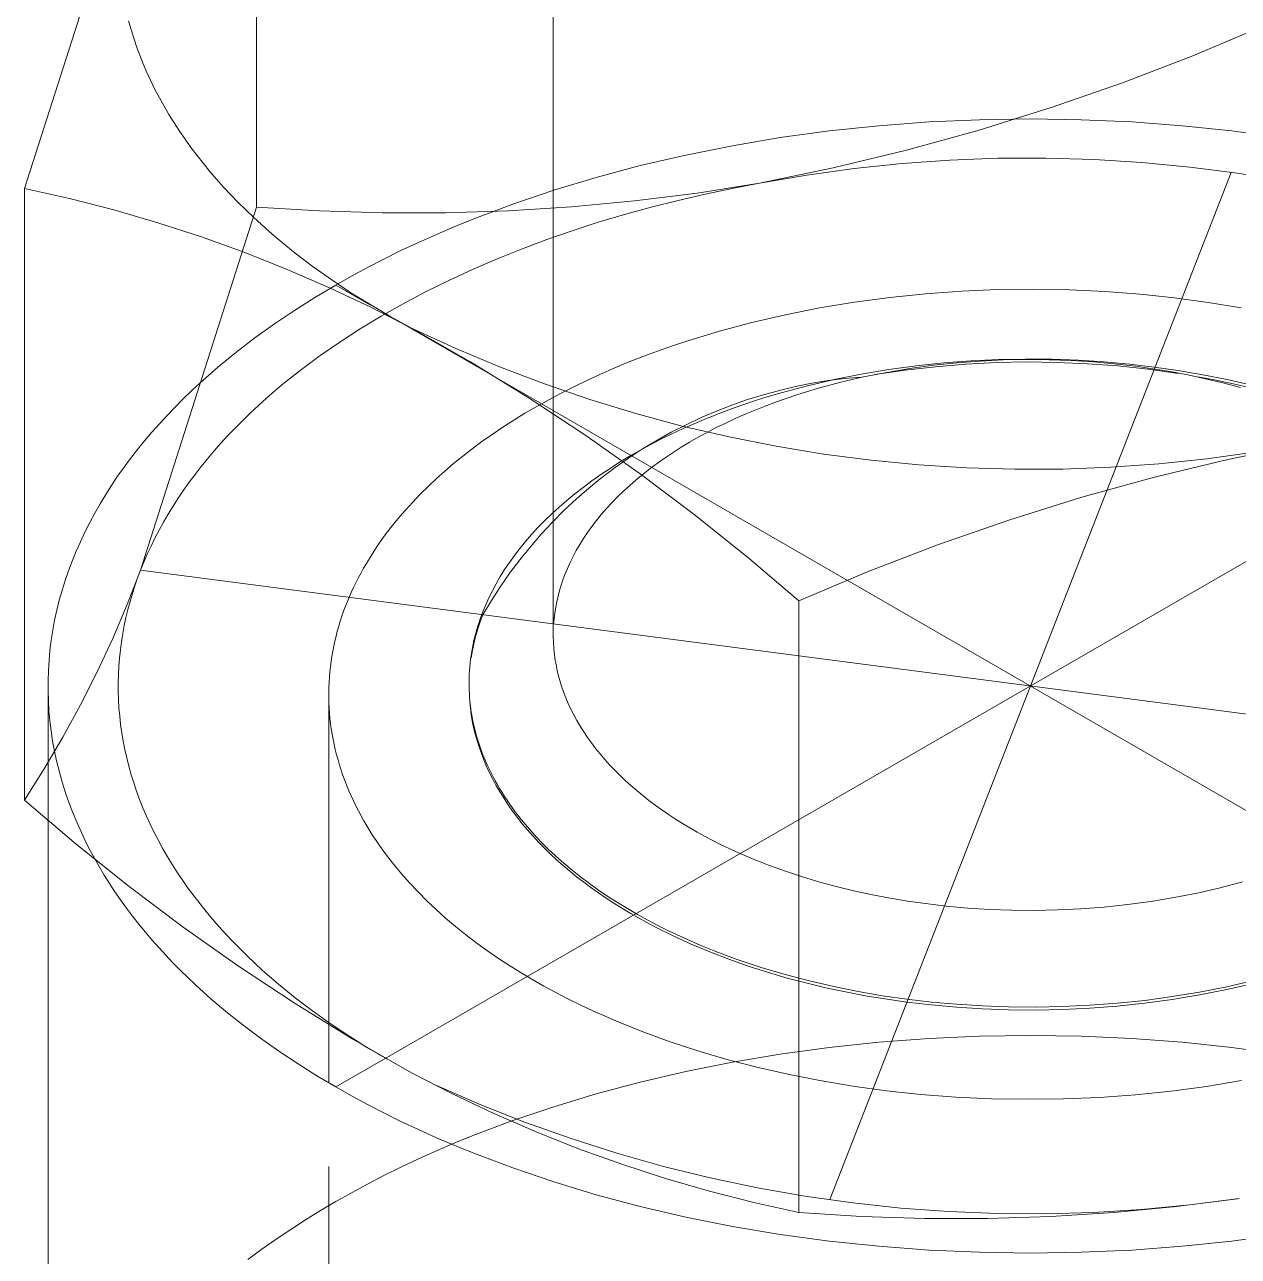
# Model space of a CAD drawing. Header units: millimetres. Extents: x -111 to 4919, y -143 to 3304.
# Drawn here: x 2782.35 to 2790.99, y 1535.15 to 1543.93 of the extents above; entities that cross this region are included whole.
import ezdxf

# ---------------------------------------------------------------- set-up
doc = ezdxf.new("R2010")
doc.units = ezdxf.units.MM
doc.linetypes.add('HIDDEN', pattern=[1.905, 1.27, -0.635])
doc.layers.add('ZANO_R', color=7, linetype='Continuous', lineweight=0)
doc.layers.add('ZANO_R_przerywana', color=7, linetype='HIDDEN', lineweight=0)

msp = doc.modelspace()

# ---------------------------------------------------------------- linework, layer by layer
at = {"layer": 'ZANO_R'}
for p, q in [((2786.1125, 1539.5808), (2786.1125, 1547.8549)), ((2783.9976, 1542.6304), (2783.9976, 1546.9896)), ((2783.1718, 1545.3501), (2782.346, 1542.7625)), ((2783.1039, 1543.8969), (2783.0867, 1543.9587)), ((2790.6691, 1543.709), (2791.164, 1543.9182)), ((2783.1229, 1543.8353), (2783.1039, 1543.8969)), ((2783.1438, 1543.7738), (2783.1229, 1543.8353)), ((2783.1664, 1543.7125), (2783.1438, 1543.7738)), ((2783.1908, 1543.6513), (2783.1664, 1543.7125)), ((2783.217, 1543.5904), (2783.1908, 1543.6513)), ((2790.1675, 1543.5161), (2790.6691, 1543.709)), ((2783.2449, 1543.5296), (2783.217, 1543.5904)), ((2783.2746, 1543.4692), (2783.2449, 1543.5296)), ((2783.3061, 1543.409), (2783.2746, 1543.4692)), ((2789.66, 1543.3395), (2790.1675, 1543.5161)), ((2783.3393, 1543.3492), (2783.3061, 1543.409)), ((2783.3743, 1543.2897), (2783.3393, 1543.3492)), ((2789.1471, 1543.1794), (2789.66, 1543.3395)), ((2783.4109, 1543.2305), (2783.3743, 1543.2897)), ((2783.4493, 1543.1718), (2783.4109, 1543.2305)), ((2788.0781, 1543.1727), (2788.4317, 1543.21)), ((2788.4317, 1543.21), (2788.7895, 1543.2369)), ((2788.7895, 1543.2369), (2789.1503, 1543.2531)), ((2789.1503, 1543.2531), (2789.5125, 1543.2585)), ((2789.5125, 1543.2585), (2789.8747, 1543.2531)), ((2789.8747, 1543.2531), (2790.2354, 1543.2369)), ((2790.2354, 1543.2369), (2790.5932, 1543.21)), ((2790.5932, 1543.21), (2790.9468, 1543.1727)), ((2783.4893, 1543.1134), (2783.4493, 1543.1718)), ((2787.3891, 1543.0681), (2787.7301, 1543.1253)), ((2787.7301, 1543.1253), (2788.0781, 1543.1727)), ((2788.6292, 1543.0361), (2789.1471, 1543.1794)), ((2790.9468, 1543.1727), (2791.2948, 1543.1253)), ((2783.531, 1543.0555), (2783.4893, 1543.1134)), ((2783.5743, 1542.9981), (2783.531, 1543.0555)), ((2787.0561, 1543.0015), (2787.3891, 1543.0681)), ((2788.1069, 1542.9097), (2788.6292, 1543.0361)), ((2783.6192, 1542.9411), (2783.5743, 1542.9981)), ((2783.6657, 1542.8846), (2783.6192, 1542.9411)), ((2786.7322, 1542.9261), (2787.0561, 1543.0015)), ((2788.257, 1542.9057), (2788.5974, 1542.9413)), ((2788.5974, 1542.9413), (2788.9388, 1542.9656)), ((2788.9388, 1542.9656), (2789.2808, 1542.9785)), ((2789.2808, 1542.9785), (2789.623, 1542.9799)), ((2789.623, 1542.9799), (2789.9651, 1542.9699)), ((2789.9651, 1542.9699), (2790.3067, 1542.9485)), ((2790.3067, 1542.9485), (2790.6474, 1542.9157)), ((2783.7138, 1542.8287), (2783.6657, 1542.8846)), ((2786.4185, 1542.8423), (2786.7322, 1542.9261)), ((2787.5808, 1542.8003), (2788.1069, 1542.9097)), ((2787.5808, 1542.8003), (2787.918, 1542.8586)), ((2787.918, 1542.8586), (2788.257, 1542.9057)), ((2790.9428, 1542.8778), (2788.0821, 1535.5563)), ((2790.6474, 1542.9157), (2790.9868, 1542.8715)), ((2790.9868, 1542.8715), (2791.3245, 1542.8159)), ((2783.7634, 1542.7733), (2783.7138, 1542.8287)), ((2783.8145, 1542.7184), (2783.7634, 1542.7733)), ((2786.1157, 1542.7508), (2786.4185, 1542.8423)), ((2787.1367, 1542.7304), (2787.5808, 1542.8003)), ((2787.387, 1542.7635), (2787.5808, 1542.8003)), ((2782.346, 1538.4033), (2782.346, 1542.7625)), ((2782.346, 1542.7625), (2782.665, 1542.6915)), ((2782.665, 1542.6915), (2782.9816, 1542.6103)), ((2783.8671, 1542.6642), (2783.8145, 1542.7184)), ((2785.8247, 1542.6522), (2786.1157, 1542.7508)), ((2786.6907, 1542.6743), (2787.1367, 1542.7304)), ((2786.8105, 1542.6302), (2787.0016, 1542.6785)), ((2787.0016, 1542.6785), (2787.1939, 1542.723)), ((2787.1939, 1542.723), (2787.387, 1542.7635)), ((2782.9816, 1542.6103), (2783.2955, 1542.5191)), ((2783.1718, 1540.0428), (2783.9976, 1542.6304)), ((2783.9211, 1542.6106), (2783.8671, 1542.6642)), ((2783.9766, 1542.5575), (2783.9211, 1542.6106)), ((2783.9976, 1542.6304), (2784.4463, 1542.6028)), ((2784.4463, 1542.6028), (2784.8956, 1542.5892)), ((2784.8956, 1542.5892), (2785.3452, 1542.5895)), ((2785.3452, 1542.5895), (2785.7945, 1542.6038)), ((2785.546, 1542.5471), (2785.8247, 1542.6522)), ((2785.7945, 1542.6038), (2786.2431, 1542.6321)), ((2786.2431, 1542.6321), (2786.6907, 1542.6743)), ((2786.621, 1542.5781), (2786.8105, 1542.6302)), ((2783.2955, 1542.5191), (2783.6063, 1542.418)), ((2784.0334, 1542.5052), (2783.9766, 1542.5575)), ((2784.0916, 1542.4535), (2784.0334, 1542.5052)), ((2785.4115, 1542.4923), (2785.546, 1542.5471)), ((2786.2481, 1542.4623), (2786.4335, 1542.5221)), ((2786.4335, 1542.5221), (2786.621, 1542.5781)), ((2783.6063, 1542.418), (2783.9137, 1542.307)), ((2784.1512, 1542.4024), (2784.0916, 1542.4535)), ((2785.1521, 1542.3787), (2785.2801, 1542.4361)), ((2785.2801, 1542.4361), (2785.4115, 1542.4923)), ((2786.0654, 1542.3987), (2786.2481, 1542.4623)), ((2784.2741, 1542.3025), (2784.1512, 1542.4024)), ((2785.0275, 1542.32), (2785.1521, 1542.3787)), ((2785.7091, 1542.2603), (2785.8856, 1542.3313)), ((2785.8856, 1542.3313), (2786.0654, 1542.3987)), ((2783.9137, 1542.307), (2784.2175, 1542.1862)), ((2784.4018, 1542.2054), (2784.2741, 1542.3025)), ((2784.7883, 1542.1993), (2784.9062, 1542.2602)), ((2784.9062, 1542.2602), (2785.0275, 1542.32)), ((2785.5362, 1542.1857), (2785.7091, 1542.2603)), ((2784.2175, 1542.1862), (2784.5172, 1542.0559)), ((2784.5342, 1542.1113), (2784.4018, 1542.2054)), ((2784.6738, 1542.1375), (2784.7883, 1542.1993)), ((2785.3672, 1542.1076), (2785.5362, 1542.1857)), ((2784.4137, 1541.9861), (2784.5627, 1542.0748)), ((2784.6708, 1542.0204), (2784.5342, 1542.1113)), ((2784.5627, 1542.0748), (2784.6738, 1542.1375)), ((2784.5627, 1542.0748), (2784.8108, 1541.9315)), ((2785.2024, 1542.0262), (2785.3672, 1542.1076)), ((2784.2677, 1541.8937), (2784.4137, 1541.9861)), ((2784.5172, 1542.0559), (2784.8126, 1541.916)), ((2784.8115, 1541.9326), (2784.6708, 1542.0204)), ((2785.0421, 1541.9414), (2785.2024, 1542.0262)), ((2788.2582, 1541.9527), (2788.5103, 1541.9865)), ((2788.5103, 1541.9865), (2788.7651, 1542.0126)), ((2788.7651, 1542.0126), (2789.0216, 1542.0311)), ((2789.0216, 1542.0311), (2789.2786, 1542.0419)), ((2789.2786, 1542.0419), (2789.5353, 1542.045)), ((2789.5353, 1542.045), (2789.7906, 1542.0406)), ((2789.7906, 1542.0406), (2790.0434, 1542.0287)), ((2790.0434, 1542.0287), (2790.293, 1542.0096)), ((2790.293, 1542.0096), (2790.5383, 1541.9836)), ((2790.5383, 1541.9836), (2790.7786, 1541.9509)), ((2784.1251, 1541.7975), (2784.2677, 1541.8937)), ((2784.9558, 1541.8481), (2784.8115, 1541.9326)), ((2784.8126, 1541.916), (2785.1034, 1541.7668)), ((2784.8867, 1541.8535), (2785.0421, 1541.9414)), ((2787.766, 1541.8632), (2788.0098, 1541.9116)), ((2788.0098, 1541.9116), (2788.2582, 1541.9527)), ((2790.7786, 1541.9509), (2791.0132, 1541.9119)), ((2784.7364, 1541.7626), (2784.8867, 1541.8535)), ((2784.9557, 1541.8479), (2794.297, 1536.4547)), ((2785.1034, 1541.7668), (2784.9558, 1541.8481)), ((2787.2961, 1541.7459), (2787.5278, 1541.8079)), ((2787.5278, 1541.8079), (2787.766, 1541.8632)), ((2783.9862, 1541.6977), (2784.1251, 1541.7975)), ((2784.5915, 1541.6688), (2784.7364, 1541.7626)), ((2793.9836, 1541.7985), (2784.9148, 1536.5626)), ((2785.1034, 1541.7668), (2785.5222, 1541.5264)), ((2785.4145, 1541.6241), (2785.1034, 1541.7668)), ((2787.0716, 1541.6777), (2787.2961, 1541.7459)), ((2783.8515, 1541.5943), (2783.9862, 1541.6977)), ((2784.4521, 1541.5724), (2784.5915, 1541.6688)), ((2785.7301, 1541.4918), (2785.4145, 1541.6241)), ((2786.8551, 1541.6036), (2786.9623, 1541.6413)), ((2786.9623, 1541.6413), (2787.0716, 1541.6777)), ((2783.7212, 1541.4873), (2783.8515, 1541.5943)), ((2784.3186, 1541.4734), (2784.4521, 1541.5724)), ((2786.6471, 1541.524), (2786.75, 1541.5644)), ((2786.75, 1541.5644), (2786.8551, 1541.6036)), ((2789.285, 1541.5435), (2789.0904, 1541.5343)), ((2789.3191, 1541.5406), (2789.1537, 1541.5329)), ((2789.4777, 1541.5471), (2789.285, 1541.5435)), ((2789.483, 1541.5437), (2789.3191, 1541.5406)), ((2789.6679, 1541.5454), (2789.4777, 1541.5471)), ((2789.6446, 1541.5423), (2789.483, 1541.5437)), ((2789.8036, 1541.5366), (2789.6446, 1541.5423)), ((2789.855, 1541.5387), (2789.6679, 1541.5454)), ((2789.9596, 1541.5268), (2789.8036, 1541.5366)), ((2790.0385, 1541.5271), (2789.855, 1541.5387)), ((2783.6579, 1541.4325), (2783.7212, 1541.4873)), ((2784.191, 1541.3721), (2784.3186, 1541.4734)), ((2785.5222, 1541.5264), (2785.9333, 1541.2732)), ((2786.05, 1541.3701), (2785.7301, 1541.4918)), ((2786.4484, 1541.4395), (2786.5466, 1541.4823)), ((2786.5466, 1541.4823), (2786.6471, 1541.524)), ((2788.5022, 1541.4723), (2788.3072, 1541.4399)), ((2788.4879, 1541.4526), (2788.3238, 1541.4199)), ((2788.6192, 1541.4679), (2788.4045, 1541.4361)), ((2788.6537, 1541.4802), (2788.4879, 1541.4526)), ((2788.6982, 1541.4988), (2788.5022, 1541.4723)), ((2788.8348, 1541.4928), (2788.6192, 1541.4679)), ((2788.8204, 1541.5027), (2788.6537, 1541.4802)), ((2788.8946, 1541.5195), (2788.6982, 1541.4988)), ((2788.9872, 1541.5203), (2788.8204, 1541.5027)), ((2789.051, 1541.5109), (2788.8348, 1541.4928)), ((2789.0904, 1541.5343), (2788.8946, 1541.5195)), ((2789.1537, 1541.5329), (2788.9872, 1541.5203)), ((2789.2678, 1541.5221), (2789.051, 1541.5109)), ((2789.4848, 1541.5264), (2789.2678, 1541.5221)), ((2789.7018, 1541.5239), (2789.4848, 1541.5264)), ((2789.9186, 1541.5144), (2789.7018, 1541.5239)), ((2790.135, 1541.4981), (2789.9186, 1541.5144)), ((2790.112, 1541.5131), (2789.9596, 1541.5268)), ((2790.2178, 1541.511), (2790.0385, 1541.5271)), ((2790.2606, 1541.4957), (2790.112, 1541.5131)), ((2790.3508, 1541.475), (2790.135, 1541.4981)), ((2790.3926, 1541.4906), (2790.2178, 1541.511)), ((2790.3847, 1541.4781), (2790.2606, 1541.4957)), ((2790.5657, 1541.445), (2790.3508, 1541.475)), ((2790.5093, 1541.4575), (2790.3847, 1541.4781)), ((2790.5657, 1541.4657), (2790.3926, 1541.4906)), ((2790.6343, 1541.4339), (2790.5093, 1541.4575)), ((2790.7397, 1541.4358), (2790.5657, 1541.4657)), ((2783.535, 1541.3203), (2783.5958, 1541.3768)), ((2783.5958, 1541.3768), (2783.6579, 1541.4325)), ((2784.1296, 1541.3206), (2784.191, 1541.3721)), ((2786.3738, 1541.2592), (2786.05, 1541.3701)), ((2786.2592, 1541.3504), (2786.3526, 1541.3955)), ((2786.3526, 1541.3955), (2786.4484, 1541.4395)), ((2787.9551, 1541.3743), (2787.839, 1541.3513)), ((2788.114, 1541.4015), (2787.9235, 1541.3572)), ((2788.0719, 1541.3933), (2787.9551, 1541.3743)), ((2788.1618, 1541.3823), (2788.0028, 1541.3397)), ((2788.1893, 1541.4083), (2788.0719, 1541.3933)), ((2788.3072, 1541.4399), (2788.114, 1541.4015)), ((2788.3238, 1541.4199), (2788.1618, 1541.3823)), ((2788.3072, 1541.4191), (2788.1893, 1541.4083)), ((2790.7593, 1541.4071), (2790.6343, 1541.4339)), ((2790.836, 1541.3964), (2790.7041, 1541.4216)), ((2790.914, 1541.4008), (2790.7397, 1541.4358)), ((2790.8839, 1541.377), (2790.7593, 1541.4071)), ((2790.9678, 1541.3682), (2790.836, 1541.3964)), ((2791.0079, 1541.3438), (2790.8839, 1541.377)), ((2791.088, 1541.3605), (2790.914, 1541.4008)), ((2791.0993, 1541.337), (2790.9678, 1541.3682)), ((2783.4756, 1541.2629), (2783.535, 1541.3203)), ((2784.0697, 1541.2686), (2784.1296, 1541.3206)), ((2785.9333, 1541.2732), (2786.3364, 1541.0073)), ((2786.08, 1541.2573), (2786.1683, 1541.3044)), ((2786.1683, 1541.3044), (2786.2592, 1541.3504)), ((2787.6096, 1541.2932), (2787.4966, 1541.2582)), ((2787.6444, 1541.2799), (2787.5536, 1541.2513)), ((2787.7238, 1541.3242), (2787.6096, 1541.2932)), ((2787.7364, 1541.3071), (2787.6444, 1541.2799)), ((2787.839, 1541.3513), (2787.7238, 1541.3242)), ((2787.9235, 1541.3572), (2787.7364, 1541.3071)), ((2787.8474, 1541.2923), (2787.7713, 1541.2669)), ((2787.9246, 1541.3166), (2787.8474, 1541.2923)), ((2788.0028, 1541.3397), (2787.9246, 1541.3166)), ((2783.361, 1541.1457), (2783.4176, 1541.2047)), ((2783.4176, 1541.2047), (2783.4756, 1541.2629)), ((2783.9547, 1541.1631), (2784.0114, 1541.2161)), ((2784.0114, 1541.2161), (2784.0697, 1541.2686)), ((2785.911, 1541.1608), (2785.9942, 1541.2095)), ((2785.9942, 1541.2095), (2786.08, 1541.2573)), ((2786.7011, 1541.1591), (2786.3738, 1541.2592)), ((2787.3848, 1541.2193), (2787.2745, 1541.1765)), ((2787.3757, 1541.1901), (2787.2889, 1541.1575)), ((2787.464, 1541.2214), (2787.3757, 1541.1901)), ((2787.4966, 1541.2582), (2787.3848, 1541.2193)), ((2787.5536, 1541.2513), (2787.464, 1541.2214)), ((2787.6225, 1541.2126), (2787.55, 1541.1838)), ((2787.6963, 1541.2403), (2787.6225, 1541.2126)), ((2787.7713, 1541.2669), (2787.6963, 1541.2403)), ((2783.3059, 1541.086), (2783.361, 1541.1457)), ((2783.8462, 1541.0559), (2783.8996, 1541.1097)), ((2783.8996, 1541.1097), (2783.9547, 1541.1631)), ((2785.7525, 1541.0611), (2785.8304, 1541.1113)), ((2785.8304, 1541.1113), (2785.911, 1541.1608)), ((2787.0315, 1541.0701), (2786.7011, 1541.1591)), ((2787.1657, 1541.1299), (2787.0586, 1541.0796)), ((2787.2036, 1541.1237), (2787.12, 1541.0886)), ((2787.2745, 1541.1765), (2787.1657, 1541.1299)), ((2787.2889, 1541.1575), (2787.2036, 1541.1237)), ((2787.4091, 1541.1231), (2787.3409, 1541.0913)), ((2787.4788, 1541.154), (2787.4091, 1541.1231)), ((2787.55, 1541.1838), (2787.4788, 1541.154)), ((2783.2003, 1540.9641), (2783.2523, 1541.0254)), ((2783.2523, 1541.0254), (2783.3059, 1541.086)), ((2783.7944, 1541.0016), (2783.8462, 1541.0559)), ((2785.6045, 1540.959), (2785.6772, 1541.0104)), ((2785.6772, 1541.0104), (2785.7525, 1541.0611)), ((2786.9533, 1541.0256), (2786.8499, 1540.968)), ((2786.9577, 1541.0148), (2786.8793, 1540.9762)), ((2787.0586, 1541.0796), (2786.9533, 1541.0256)), ((2787.0379, 1541.0523), (2786.9577, 1541.0148)), ((2787.3648, 1540.9922), (2787.0315, 1541.0701)), ((2787.12, 1541.0886), (2787.0379, 1541.0523)), ((2787.2092, 1541.0248), (2787.1458, 1540.9902)), ((2787.2742, 1541.0585), (2787.2092, 1541.0248)), ((2787.3409, 1541.0913), (2787.2742, 1541.0585)), ((2783.1499, 1540.902), (2783.2003, 1540.9641)), ((2783.6958, 1540.8921), (2783.7443, 1540.947)), ((2783.7443, 1540.947), (2783.7944, 1541.0016)), ((2785.5344, 1540.9071), (2785.6045, 1540.959)), ((2786.3364, 1541.0073), (2786.7311, 1540.7291)), ((2786.8027, 1540.9366), (2786.7282, 1540.8959)), ((2786.8499, 1540.968), (2786.7487, 1540.9068)), ((2786.8793, 1540.9762), (2786.8027, 1540.9366)), ((2787.0842, 1540.9548), (2787.0243, 1540.9186)), ((2787.1458, 1540.9902), (2787.0842, 1540.9548)), ((2787.7004, 1540.9254), (2787.3648, 1540.9922)), ((2788.0382, 1540.8699), (2787.7004, 1540.9254)), ((2790.918, 1540.8316), (2791.4441, 1540.941)), ((2783.0541, 1540.7758), (2783.1011, 1540.8393)), ((2783.1011, 1540.8393), (2783.1499, 1540.902)), ((2783.604, 1540.7812), (2783.649, 1540.8368)), ((2783.649, 1540.8368), (2783.6958, 1540.8921)), ((2785.4022, 1540.8021), (2785.467, 1540.8548)), ((2785.467, 1540.8548), (2785.5344, 1540.9071)), ((2786.6496, 1540.8421), (2786.5528, 1540.774)), ((2786.6556, 1540.8542), (2786.5852, 1540.8116)), ((2786.7487, 1540.9068), (2786.6496, 1540.8421)), ((2786.7282, 1540.8959), (2786.6556, 1540.8542)), ((2786.9099, 1540.844), (2786.8556, 1540.8057)), ((2786.9662, 1540.8817), (2786.9099, 1540.844)), ((2787.0243, 1540.9186), (2786.9662, 1540.8817)), ((2788.3775, 1540.8257), (2788.0382, 1540.8699)), ((2790.7679, 1540.8357), (2790.4275, 1540.8)), ((2791.1069, 1540.8827), (2790.7679, 1540.8357)), ((2783.0087, 1540.7117), (2783.0541, 1540.7758)), ((2783.5606, 1540.7253), (2783.604, 1540.7812)), ((2785.2799, 1540.6951), (2785.34, 1540.749)), ((2785.34, 1540.749), (2785.4022, 1540.8021)), ((2786.5168, 1540.7682), (2786.4507, 1540.7239)), ((2786.5528, 1540.774), (2786.4584, 1540.7026)), ((2786.5852, 1540.8116), (2786.5168, 1540.7682)), ((2786.8031, 1540.7668), (2786.7526, 1540.7273)), ((2786.8556, 1540.8057), (2786.8031, 1540.7668)), ((2788.7182, 1540.7928), (2788.3775, 1540.8257)), ((2789.0598, 1540.7714), (2788.7182, 1540.7928)), ((2789.4019, 1540.7614), (2789.0598, 1540.7714)), ((2789.7441, 1540.7628), (2789.4019, 1540.7614)), ((2790.0861, 1540.7757), (2789.7441, 1540.7628)), ((2790.4275, 1540.8), (2790.0861, 1540.7757)), ((2790.3957, 1540.7052), (2790.918, 1540.8316)), ((2782.9652, 1540.6469), (2783.0087, 1540.7117)), ((2783.4788, 1540.6129), (2783.5188, 1540.6692)), ((2783.5188, 1540.6692), (2783.5606, 1540.7253)), ((2785.2214, 1540.64), (2785.2799, 1540.6951)), ((2786.3867, 1540.6788), (2786.325, 1540.633)), ((2786.4584, 1540.7026), (2786.3666, 1540.628)), ((2786.4507, 1540.7239), (2786.3867, 1540.6788)), ((2786.7041, 1540.6873), (2786.6575, 1540.6468)), ((2786.7526, 1540.7273), (2786.7041, 1540.6873)), ((2786.7311, 1540.7291), (2787.117, 1540.4388)), ((2789.8778, 1540.5619), (2790.3957, 1540.7052)), ((2782.8835, 1540.5154), (2782.9234, 1540.5815)), ((2782.9234, 1540.5815), (2782.9652, 1540.6469)), ((2783.4405, 1540.5564), (2783.4788, 1540.6129)), ((2785.1093, 1540.5261), (2785.1645, 1540.5837)), ((2785.1645, 1540.5837), (2785.2214, 1540.64)), ((2786.2656, 1540.5866), (2786.2085, 1540.5395)), ((2786.325, 1540.633), (2786.2656, 1540.5866)), ((2786.3666, 1540.628), (2786.2774, 1540.5502)), ((2786.6129, 1540.6059), (2786.5703, 1540.5646)), ((2786.6575, 1540.6468), (2786.6129, 1540.6059)), ((2782.8455, 1540.4488), (2782.8835, 1540.5154)), ((2783.369, 1540.4429), (2783.4039, 1540.4997)), ((2783.4039, 1540.4997), (2783.4405, 1540.5564)), ((2785.0561, 1540.4673), (2785.1093, 1540.5261)), ((2786.1537, 1540.4919), (2786.1012, 1540.4438)), ((2786.2085, 1540.5395), (2786.1537, 1540.4919)), ((2786.2774, 1540.5502), (2786.1909, 1540.4693)), ((2786.5297, 1540.523), (2786.4911, 1540.4811)), ((2786.5703, 1540.5646), (2786.5297, 1540.523)), ((2789.3649, 1540.4019), (2789.8778, 1540.5619)), ((2782.8094, 1540.3817), (2782.8455, 1540.4488)), ((2783.3358, 1540.3859), (2783.369, 1540.4429)), ((2784.9555, 1540.3463), (2785.0048, 1540.4074)), ((2785.0048, 1540.4074), (2785.0561, 1540.4673)), ((2786.0511, 1540.3952), (2786.0033, 1540.3462)), ((2786.1012, 1540.4438), (2786.0511, 1540.3952)), ((2786.1909, 1540.4693), (2786.1074, 1540.3856)), ((2786.4199, 1540.3965), (2786.3873, 1540.354)), ((2786.4545, 1540.4389), (2786.4199, 1540.3965)), ((2786.4911, 1540.4811), (2786.4545, 1540.4389)), ((2787.117, 1540.4388), (2787.4937, 1540.1367)), ((2788.8574, 1540.2253), (2789.3649, 1540.4019)), ((2782.743, 1540.2458), (2782.7752, 1540.314)), ((2782.7752, 1540.314), (2782.8094, 1540.3817)), ((2783.2744, 1540.2717), (2783.3043, 1540.3288)), ((2783.3043, 1540.3288), (2783.3358, 1540.3859)), ((2784.9084, 1540.2841), (2784.9555, 1540.3463)), ((2786.0033, 1540.3462), (2785.9579, 1540.2969)), ((2786.1074, 1540.3856), (2786.0268, 1540.2989)), ((2786.3567, 1540.3113), (2786.328, 1540.2686)), ((2786.3873, 1540.354), (2786.3567, 1540.3113)), ((2782.7128, 1540.1771), (2782.743, 1540.2458)), ((2783.2463, 1540.2145), (2783.2744, 1540.2717)), ((2784.8209, 1540.1564), (2784.8634, 1540.2208)), ((2784.8634, 1540.2208), (2784.9084, 1540.2841)), ((2785.9149, 1540.2473), (2785.8742, 1540.1975)), ((2785.9579, 1540.2969), (2785.9149, 1540.2473)), ((2786.0268, 1540.2989), (2785.9492, 1540.2095)), ((2786.3013, 1540.2259), (2786.2764, 1540.1831)), ((2786.328, 1540.2686), (2786.3013, 1540.2259)), ((2788.3559, 1540.0323), (2788.8574, 1540.2253)), ((2782.6847, 1540.108), (2782.7128, 1540.1771)), ((2783.1949, 1540.1001), (2783.2198, 1540.1573)), ((2783.2198, 1540.1573), (2783.2463, 1540.2145)), ((2784.7807, 1540.0911), (2784.8209, 1540.1564)), ((2785.8358, 1540.1474), (2785.7998, 1540.0972)), ((2785.8742, 1540.1975), (2785.8358, 1540.1474)), ((2785.9492, 1540.2095), (2785.8748, 1540.1175)), ((2786.2535, 1540.1404), (2786.2324, 1540.0977)), ((2786.2764, 1540.1831), (2786.2535, 1540.1404)), ((2787.4937, 1540.1367), (2787.8609, 1539.8231)), ((2782.6586, 1540.0385), (2782.6847, 1540.108)), ((2783.0764, 1539.798), (2783.1718, 1540.0428)), ((2783.1509, 1539.9876), (2783.1718, 1540.0428)), ((2783.1718, 1540.0428), (2783.1949, 1540.1001)), ((2783.1718, 1540.0428), (2795.8531, 1538.3913)), ((2784.743, 1540.0247), (2784.7615, 1540.058)), ((2784.7615, 1540.058), (2784.7807, 1540.0911)), ((2785.766, 1540.047), (2785.7346, 1539.9967)), ((2785.7998, 1540.0972), (2785.766, 1540.047)), ((2785.8748, 1540.1175), (2785.8037, 1540.0229)), ((2786.2132, 1540.0552), (2786.1958, 1540.0128)), ((2786.2324, 1540.0977), (2786.2132, 1540.0552)), ((2782.6127, 1539.8984), (2782.6346, 1539.9686)), ((2782.6346, 1539.9686), (2782.6586, 1540.0385)), ((2783.1315, 1539.9319), (2783.1509, 1539.9876)), ((2784.6913, 1539.9235), (2784.7079, 1539.9575)), ((2784.7079, 1539.9575), (2784.7251, 1539.9912)), ((2784.7251, 1539.9912), (2784.743, 1540.0247)), ((2785.7346, 1539.9967), (2785.7054, 1539.9463)), ((2785.8037, 1540.0229), (2785.7358, 1539.926)), ((2786.1815, 1539.9747), (2786.1685, 1539.9361)), ((2786.1958, 1540.0128), (2786.1815, 1539.9747)), ((2787.8609, 1539.8231), (2788.3559, 1540.0323)), ((2782.5929, 1539.8279), (2782.6127, 1539.8984)), ((2783.0967, 1539.8194), (2783.1134, 1539.8758)), ((2783.1134, 1539.8758), (2783.1315, 1539.9319)), ((2784.6602, 1539.8549), (2784.6754, 1539.8893)), ((2784.6754, 1539.8893), (2784.6913, 1539.9235)), ((2785.6784, 1539.8961), (2785.6536, 1539.8459)), ((2785.7358, 1539.926), (2785.6714, 1539.8267)), ((2785.7054, 1539.9463), (2785.6784, 1539.8961)), ((2786.1568, 1539.8972), (2786.1464, 1539.8578)), ((2786.1685, 1539.9361), (2786.1568, 1539.8972)), ((2782.5752, 1539.757), (2782.5929, 1539.8279)), ((2782.9733, 1539.5563), (2783.0764, 1539.798)), ((2783.0815, 1539.7627), (2783.0967, 1539.8194)), ((2784.6188, 1539.7506), (2784.6319, 1539.7855)), ((2784.6319, 1539.7855), (2784.6457, 1539.8203)), ((2784.6457, 1539.8203), (2784.6602, 1539.8549)), ((2785.6714, 1539.8267), (2785.6105, 1539.7252)), ((2785.631, 1539.7958), (2785.6105, 1539.746)), ((2785.6536, 1539.8459), (2785.631, 1539.7958)), ((2786.1374, 1539.8182), (2786.1298, 1539.7782)), ((2786.1464, 1539.8578), (2786.1374, 1539.8182)), ((2787.8609, 1535.464), (2787.8609, 1539.8231)), ((2782.5597, 1539.6859), (2782.5752, 1539.757)), ((2783.0555, 1539.6482), (2783.0678, 1539.7056)), ((2783.0678, 1539.7056), (2783.0815, 1539.7627)), ((2784.5948, 1539.6801), (2784.6065, 1539.7154)), ((2784.6065, 1539.7154), (2784.6188, 1539.7506)), ((2785.5919, 1539.6958), (2785.5833, 1539.6705)), ((2785.601, 1539.721), (2785.5919, 1539.6958)), ((2785.6105, 1539.7252), (2785.5943, 1539.6821)), ((2785.6105, 1539.746), (2785.601, 1539.721)), ((2786.1186, 1539.6977), (2786.115, 1539.6571)), ((2786.1235, 1539.738), (2786.1186, 1539.6977)), ((2786.1298, 1539.7782), (2786.1235, 1539.738)), ((2782.5353, 1539.5431), (2782.5464, 1539.6146)), ((2782.5464, 1539.6146), (2782.5597, 1539.6859)), ((2783.0447, 1539.5905), (2783.0555, 1539.6482)), ((2784.5644, 1539.5731), (2784.5738, 1539.6089)), ((2784.5738, 1539.6089), (2784.5839, 1539.6446)), ((2784.5839, 1539.6446), (2784.5948, 1539.6801)), ((2785.5674, 1539.6194), (2785.5602, 1539.5936)), ((2785.5796, 1539.6386), (2785.5662, 1539.5945)), ((2785.5751, 1539.645), (2785.5674, 1539.6194)), ((2785.5833, 1539.6705), (2785.5751, 1539.645)), ((2785.5943, 1539.6821), (2785.5796, 1539.6386)), ((2782.5263, 1539.4714), (2782.5353, 1539.5431)), ((2782.8626, 1539.318), (2782.9733, 1539.5563)), ((2783.0278, 1539.4744), (2783.0355, 1539.5326)), ((2783.0355, 1539.5326), (2783.0447, 1539.5905)), ((2784.5478, 1539.5011), (2784.5557, 1539.5372)), ((2784.5557, 1539.5372), (2784.5644, 1539.5731)), ((2785.5472, 1539.5415), (2785.5414, 1539.5152)), ((2785.5543, 1539.5501), (2785.5438, 1539.5053)), ((2785.5535, 1539.5676), (2785.5472, 1539.5415)), ((2785.5602, 1539.5936), (2785.5535, 1539.5676)), ((2785.5662, 1539.5945), (2785.5543, 1539.5501)), ((2786.1125, 1539.5808), (2786.1126, 1539.5609)), ((2786.1126, 1539.5609), (2786.1132, 1539.5409)), ((2786.1132, 1539.5409), (2786.114, 1539.5208)), ((2786.114, 1539.5208), (2786.1153, 1539.5007)), ((2782.5196, 1539.3996), (2782.5263, 1539.4714)), ((2783.0216, 1539.4159), (2783.0278, 1539.4744)), ((2784.5289, 1539.3921), (2784.5344, 1539.4285)), ((2784.5344, 1539.4285), (2784.5407, 1539.4649)), ((2784.5407, 1539.4649), (2784.5478, 1539.5011)), ((2785.5272, 1539.4356), (2785.5234, 1539.4088)), ((2785.5347, 1539.4602), (2785.5271, 1539.4148)), ((2785.5314, 1539.4623), (2785.5272, 1539.4356)), ((2785.5362, 1539.4888), (2785.5314, 1539.4623)), ((2785.5438, 1539.5053), (2785.5347, 1539.4602)), ((2785.5414, 1539.5152), (2785.5362, 1539.4888)), ((2786.1153, 1539.5007), (2786.1169, 1539.4806)), ((2786.1169, 1539.4806), (2786.1189, 1539.4604)), ((2786.1189, 1539.4604), (2786.1212, 1539.4401)), ((2786.1212, 1539.4401), (2786.1239, 1539.4199)), ((2782.5151, 1539.3278), (2782.5196, 1539.3996)), ((2783.014, 1539.2984), (2783.017, 1539.3573)), ((2783.017, 1539.3573), (2783.0216, 1539.4159)), ((2784.5202, 1539.3189), (2784.5241, 1539.3555)), ((2784.5241, 1539.3555), (2784.5289, 1539.3921)), ((2785.5176, 1539.3547), (2785.5155, 1539.3276)), ((2785.5202, 1539.3818), (2785.5176, 1539.3547)), ((2785.5234, 1539.4088), (2785.5202, 1539.3818)), ((2786.1239, 1539.4199), (2786.127, 1539.3996)), ((2786.127, 1539.3996), (2786.1304, 1539.3792)), ((2786.1304, 1539.3792), (2786.1343, 1539.3589)), ((2786.1343, 1539.3589), (2786.1385, 1539.3385)), ((2782.5127, 1539.1839), (2782.5128, 1539.2559)), ((2782.5128, 1539.2559), (2782.5151, 1539.3278)), ((2782.7444, 1539.0833), (2782.8626, 1539.318)), ((2783.0126, 1539.2394), (2783.014, 1539.2984)), ((2784.5147, 1539.2453), (2784.5171, 1539.2821)), ((2784.5171, 1539.2821), (2784.5202, 1539.3189)), ((2785.5129, 1539.2729), (2785.5125, 1539.2454)), ((2785.5139, 1539.3003), (2785.5129, 1539.2729)), ((2785.5155, 1539.3276), (2785.5139, 1539.3003)), ((2786.1385, 1539.3385), (2786.1431, 1539.3181)), ((2786.1431, 1539.3181), (2786.148, 1539.2976)), ((2786.148, 1539.2976), (2786.1591, 1539.2568)), ((2786.1591, 1539.2568), (2786.1717, 1539.2158)), ((2782.5125, 1532.6851), (2782.5125, 1539.2171)), ((2782.5148, 1539.112), (2782.5127, 1539.1839)), ((2783.0128, 1539.1802), (2783.0126, 1539.2394)), ((2783.0146, 1539.121), (2783.0128, 1539.1802)), ((2784.5125, 1539.1715), (2784.5132, 1539.2084)), ((2784.5126, 1539.1345), (2784.5125, 1539.1715)), ((2784.5132, 1539.2084), (2784.5147, 1539.2453)), ((2785.5125, 1539.2454), (2785.5126, 1539.2178)), ((2785.5126, 1539.2178), (2785.5133, 1539.1901)), ((2785.5133, 1539.1901), (2785.5146, 1539.1623)), ((2786.1717, 1539.2158), (2786.1859, 1539.1749)), ((2786.1859, 1539.1749), (2786.2017, 1539.134)), ((2782.5192, 1539.0401), (2782.5148, 1539.112)), ((2782.6188, 1538.8524), (2782.7444, 1539.0833)), ((2783.018, 1539.0616), (2783.0146, 1539.121)), ((2784.5125, 1536.798), (2784.5125, 1539.0975)), ((2784.5136, 1539.0975), (2784.5126, 1539.1345)), ((2784.5153, 1539.0604), (2784.5136, 1539.0975)), ((2785.5146, 1539.1623), (2785.5165, 1539.1344)), ((2785.5165, 1539.1344), (2785.5189, 1539.1065)), ((2785.5171, 1539.1063), (2785.5217, 1539.0605)), ((2785.5189, 1539.1065), (2785.522, 1539.0785)), ((2785.522, 1539.0785), (2785.5256, 1539.0504)), ((2786.2017, 1539.134), (2786.219, 1539.0932)), ((2786.219, 1539.0932), (2786.238, 1539.0524)), ((2782.5257, 1538.9683), (2782.5192, 1539.0401)), ((2783.0231, 1539.0021), (2783.018, 1539.0616)), ((2783.0299, 1538.9425), (2783.0231, 1539.0021)), ((2784.5179, 1539.0233), (2784.5153, 1539.0604)), ((2784.5213, 1538.9862), (2784.5179, 1539.0233)), ((2785.5217, 1539.0605), (2785.5279, 1539.0146)), ((2785.5256, 1539.0504), (2785.5299, 1539.0223)), ((2785.5279, 1539.0146), (2785.5357, 1538.9685)), ((2785.5299, 1539.0223), (2785.5348, 1538.9941)), ((2785.5348, 1538.9941), (2785.5403, 1538.9659)), ((2786.238, 1539.0524), (2786.2584, 1539.0118)), ((2786.2584, 1539.0118), (2786.2805, 1538.9713)), ((2782.5345, 1538.8967), (2782.5257, 1538.9683)), ((2783.0383, 1538.8829), (2783.0299, 1538.9425)), ((2784.5256, 1538.9491), (2784.5213, 1538.9862)), ((2784.5307, 1538.912), (2784.5256, 1538.9491)), ((2784.5366, 1538.8749), (2784.5307, 1538.912)), ((2785.5357, 1538.9685), (2785.5452, 1538.9223)), ((2785.5403, 1538.9659), (2785.5464, 1538.9376)), ((2785.5452, 1538.9223), (2785.5563, 1538.876)), ((2785.5464, 1538.9376), (2785.5531, 1538.9094)), ((2785.5531, 1538.9094), (2785.5605, 1538.881)), ((2786.2805, 1538.9713), (2786.3042, 1538.931)), ((2786.3042, 1538.931), (2786.3294, 1538.8909)), ((2782.486, 1538.6257), (2782.6188, 1538.8524)), ((2782.5454, 1538.8251), (2782.5345, 1538.8967)), ((2782.5586, 1538.7538), (2782.5454, 1538.8251)), ((2783.0483, 1538.8233), (2783.0383, 1538.8829)), ((2783.06, 1538.7638), (2783.0483, 1538.8233)), ((2784.5434, 1538.8378), (2784.5366, 1538.8749)), ((2784.551, 1538.8008), (2784.5434, 1538.8378)), ((2785.5563, 1538.876), (2785.5691, 1538.8296)), ((2785.5605, 1538.881), (2785.5685, 1538.8527)), ((2785.5685, 1538.8527), (2785.5771, 1538.8244)), ((2785.5691, 1538.8296), (2785.5837, 1538.7833)), ((2785.5771, 1538.8244), (2785.5863, 1538.796)), ((2786.3294, 1538.8909), (2786.3562, 1538.851)), ((2786.3562, 1538.851), (2786.3845, 1538.8114)), ((2782.5739, 1538.6827), (2782.5586, 1538.7538)), ((2783.0734, 1538.7042), (2783.06, 1538.7638)), ((2784.5594, 1538.7638), (2784.551, 1538.8008)), ((2784.5686, 1538.7268), (2784.5594, 1538.7638)), ((2784.5787, 1538.6899), (2784.5686, 1538.7268)), ((2785.5837, 1538.7833), (2785.5999, 1538.7369)), ((2785.5863, 1538.796), (2785.5962, 1538.7677)), ((2785.5962, 1538.7677), (2785.6067, 1538.7394)), ((2785.5999, 1538.7369), (2785.6178, 1538.6905)), ((2785.6067, 1538.7394), (2785.6179, 1538.7111)), ((2786.3845, 1538.8114), (2786.4144, 1538.7721)), ((2786.4144, 1538.7721), (2786.4458, 1538.7331)), ((2786.4458, 1538.7331), (2786.4787, 1538.6945)), ((2782.5914, 1538.6118), (2782.5739, 1538.6827)), ((2783.0885, 1538.6447), (2783.0734, 1538.7042)), ((2783.1052, 1538.5852), (2783.0885, 1538.6447)), ((2784.5896, 1538.6531), (2784.5787, 1538.6899)), ((2784.6014, 1538.6163), (2784.5896, 1538.6531)), ((2785.6178, 1538.6905), (2785.6374, 1538.6443)), ((2785.6179, 1538.7111), (2785.6297, 1538.6828)), ((2785.6297, 1538.6828), (2785.6421, 1538.6545)), ((2785.6374, 1538.6443), (2785.6588, 1538.5981)), ((2785.6421, 1538.6545), (2785.6552, 1538.6263)), ((2786.4787, 1538.6945), (2786.5132, 1538.6563)), ((2786.5132, 1538.6563), (2786.5491, 1538.6185)), ((2782.346, 1538.4033), (2782.486, 1538.6257)), ((2782.611, 1538.5413), (2782.5914, 1538.6118)), ((2783.1236, 1538.5259), (2783.1052, 1538.5852)), ((2784.6139, 1538.5797), (2784.6014, 1538.6163)), ((2784.6273, 1538.5431), (2784.6139, 1538.5797)), ((2785.6552, 1538.6263), (2785.669, 1538.5981)), ((2785.6588, 1538.5981), (2785.6819, 1538.552)), ((2785.669, 1538.5981), (2785.6833, 1538.57)), ((2785.6819, 1538.552), (2785.7067, 1538.5061)), ((2785.6833, 1538.57), (2785.6984, 1538.5419)), ((2786.5491, 1538.6185), (2786.5864, 1538.5811)), ((2786.5864, 1538.5811), (2786.6252, 1538.5442)), ((2782.6328, 1538.471), (2782.611, 1538.5413)), ((2782.6566, 1538.4011), (2782.6328, 1538.471)), ((2783.1437, 1538.4667), (2783.1236, 1538.5259)), ((2783.1654, 1538.4076), (2783.1437, 1538.4667)), ((2784.6415, 1538.5067), (2784.6273, 1538.5431)), ((2784.6565, 1538.4703), (2784.6415, 1538.5067)), ((2784.6723, 1538.4341), (2784.6565, 1538.4703)), ((2785.6984, 1538.5419), (2785.714, 1538.5139)), ((2785.7067, 1538.5061), (2785.7333, 1538.4604)), ((2785.714, 1538.5139), (2785.7303, 1538.486)), ((2785.7303, 1538.486), (2785.7473, 1538.4581)), ((2786.6252, 1538.5442), (2786.6654, 1538.5078)), ((2786.6654, 1538.5078), (2786.7069, 1538.4719)), ((2786.7069, 1538.4719), (2786.7498, 1538.4366)), ((2782.7132, 1538.0897), (2782.346, 1538.4033)), ((2782.6826, 1538.3315), (2782.6566, 1538.4011)), ((2783.1888, 1538.3487), (2783.1654, 1538.4076)), ((2784.689, 1538.3981), (2784.6723, 1538.4341)), ((2784.7064, 1538.3621), (2784.689, 1538.3981)), ((2785.7333, 1538.4604), (2785.7615, 1538.4149)), ((2785.7473, 1538.4581), (2785.7649, 1538.4304)), ((2785.7615, 1538.4149), (2785.7915, 1538.3696)), ((2785.7649, 1538.4304), (2785.7831, 1538.4027)), ((2785.7831, 1538.4027), (2785.802, 1538.3752)), ((2785.802, 1538.3752), (2785.8416, 1538.3204)), ((2786.7498, 1538.4366), (2786.794, 1538.4018)), ((2786.794, 1538.4018), (2786.8395, 1538.3677)), ((2782.7106, 1538.2624), (2782.6826, 1538.3315)), ((2783.2139, 1538.29), (2783.1888, 1538.3487)), ((2783.2406, 1538.2315), (2783.2139, 1538.29)), ((2784.7246, 1538.3263), (2784.7064, 1538.3621)), ((2784.7436, 1538.2907), (2784.7246, 1538.3263)), ((2784.7634, 1538.2552), (2784.7436, 1538.2907)), ((2785.7915, 1538.3696), (2785.8231, 1538.3247)), ((2785.8231, 1538.3247), (2785.8565, 1538.28)), ((2785.8416, 1538.3204), (2785.8838, 1538.2661)), ((2786.8395, 1538.3677), (2786.8862, 1538.3342)), ((2786.8862, 1538.3342), (2786.934, 1538.3013)), ((2786.934, 1538.3013), (2786.9831, 1538.269)), ((2782.7406, 1538.1937), (2782.7106, 1538.2624)), ((2783.2689, 1538.1733), (2783.2406, 1538.2315)), ((2784.784, 1538.22), (2784.7634, 1538.2552)), ((2784.8053, 1538.1849), (2784.784, 1538.22)), ((2785.8565, 1538.28), (2785.8915, 1538.2357)), ((2785.8838, 1538.2661), (2785.9284, 1538.2124)), ((2785.8915, 1538.2357), (2785.9282, 1538.1918)), ((2785.9284, 1538.2124), (2785.9755, 1538.1593)), ((2786.9831, 1538.269), (2787.0333, 1538.2375)), ((2787.0333, 1538.2375), (2787.0845, 1538.2067)), ((2787.0845, 1538.2067), (2787.1367, 1538.1765)), ((2782.7726, 1538.1255), (2782.7406, 1538.1937)), ((2782.8066, 1538.0578), (2782.7726, 1538.1255)), ((2783.2989, 1538.1153), (2783.2689, 1538.1733)), ((2783.3305, 1538.0576), (2783.2989, 1538.1153)), ((2784.8274, 1538.15), (2784.8053, 1538.1849)), ((2784.8502, 1538.1153), (2784.8274, 1538.15)), ((2784.8738, 1538.0808), (2784.8502, 1538.1153)), ((2785.9282, 1538.1918), (2785.9666, 1538.1483)), ((2785.9666, 1538.1483), (2786.0065, 1538.1052)), ((2785.9755, 1538.1593), (2786.0249, 1538.1068)), ((2787.1367, 1538.1765), (2787.19, 1538.1472)), ((2787.19, 1538.1472), (2787.2442, 1538.1185)), ((2787.2442, 1538.1185), (2787.2992, 1538.0907)), ((2783.0899, 1537.7876), (2782.7132, 1538.0897)), ((2782.8426, 1537.9906), (2782.8066, 1538.0578)), ((2783.3636, 1538.0002), (2783.3305, 1538.0576)), ((2784.9232, 1538.0124), (2784.8738, 1538.0808)), ((2786.0065, 1538.1052), (2786.0481, 1538.0626)), ((2786.0249, 1538.1068), (2786.0768, 1538.0551)), ((2786.0481, 1538.0626), (2786.0912, 1538.0205)), ((2786.0768, 1538.0551), (2786.131, 1538.0042)), ((2787.2992, 1538.0907), (2787.4119, 1538.0373)), ((2787.4119, 1538.0373), (2787.5275, 1537.9871)), ((2782.8769, 1537.93), (2782.8426, 1537.9906)), ((2783.3984, 1537.9431), (2783.3636, 1538.0002)), ((2783.4348, 1537.8864), (2783.3984, 1537.9431)), ((2784.9755, 1537.9451), (2784.9232, 1538.0124)), ((2785.0305, 1537.8787), (2784.9755, 1537.9451)), ((2786.0912, 1538.0205), (2786.1358, 1537.979)), ((2786.131, 1538.0042), (2786.1874, 1537.954)), ((2786.1358, 1537.979), (2786.182, 1537.938)), ((2786.182, 1537.938), (2786.2297, 1537.8975)), ((2786.1874, 1537.954), (2786.2461, 1537.9048)), ((2787.5275, 1537.9871), (2787.6457, 1537.9402)), ((2787.6457, 1537.9402), (2787.7661, 1537.8965)), ((2782.9128, 1537.8699), (2782.8769, 1537.93)), ((2782.9502, 1537.8102), (2782.9128, 1537.8699)), ((2783.4727, 1537.8301), (2783.4348, 1537.8864)), ((2785.0883, 1537.8133), (2785.0305, 1537.8787)), ((2786.2297, 1537.8975), (2786.2788, 1537.8577)), ((2786.2461, 1537.9048), (2786.3068, 1537.8565)), ((2786.2788, 1537.8577), (2786.3293, 1537.8185)), ((2786.3068, 1537.8565), (2786.3697, 1537.8091)), ((2787.7661, 1537.8965), (2787.8884, 1537.8563)), ((2787.8884, 1537.8563), (2788.0121, 1537.8193)), ((2782.9892, 1537.7511), (2782.9502, 1537.8102)), ((2783.4758, 1537.4974), (2783.0899, 1537.7876)), ((2783.5121, 1537.7741), (2783.4727, 1537.8301)), ((2783.5531, 1537.7186), (2783.5121, 1537.7741)), ((2785.1487, 1537.7491), (2785.0883, 1537.8133)), ((2786.3293, 1537.8185), (2786.3812, 1537.78)), ((2786.3697, 1537.8091), (2786.4346, 1537.7628)), ((2786.3812, 1537.78), (2786.4344, 1537.7422)), ((2786.4346, 1537.7628), (2786.5014, 1537.7175)), ((2788.0121, 1537.8193), (2788.1368, 1537.7857)), ((2788.1368, 1537.7857), (2788.2623, 1537.7553)), ((2790.7012, 1537.7417), (2790.8631, 1537.7794)), ((2790.8631, 1537.7794), (2791.0221, 1537.8219)), ((2783.0296, 1537.6925), (2782.9892, 1537.7511)), ((2783.0714, 1537.6345), (2783.0296, 1537.6925)), ((2783.5956, 1537.6635), (2783.5531, 1537.7186)), ((2785.2117, 1537.6859), (2785.1487, 1537.7491)), ((2785.2771, 1537.624), (2785.2117, 1537.6859)), ((2786.4344, 1537.7422), (2786.489, 1537.705)), ((2786.489, 1537.705), (2786.5448, 1537.6686)), ((2786.5014, 1537.7175), (2786.5701, 1537.6733)), ((2786.5701, 1537.6733), (2786.6406, 1537.6303)), ((2788.2623, 1537.7553), (2788.3881, 1537.7283)), ((2788.3881, 1537.7283), (2788.5139, 1537.7044)), ((2788.5139, 1537.7044), (2788.6394, 1537.6837)), ((2788.6394, 1537.6837), (2788.7643, 1537.6659)), ((2790.2045, 1537.6589), (2790.3712, 1537.6815)), ((2790.3712, 1537.6815), (2790.537, 1537.7091)), ((2790.537, 1537.7091), (2790.7012, 1537.7417)), ((2783.1147, 1537.577), (2783.0714, 1537.6345)), ((2783.6395, 1537.6089), (2783.5956, 1537.6635)), ((2783.6849, 1537.5547), (2783.6395, 1537.6089)), ((2785.3449, 1537.5634), (2785.2771, 1537.624)), ((2786.5448, 1537.6686), (2786.6018, 1537.633)), ((2786.6018, 1537.633), (2786.6599, 1537.5981)), ((2786.6406, 1537.6303), (2786.7127, 1537.5884)), ((2786.6599, 1537.5981), (2786.7192, 1537.564)), ((2786.7127, 1537.5884), (2786.7865, 1537.5477)), ((2788.7643, 1537.6659), (2788.9129, 1537.6486)), ((2788.9129, 1537.6486), (2789.0653, 1537.6349)), ((2789.0653, 1537.6349), (2789.2213, 1537.625)), ((2789.2213, 1537.625), (2789.3803, 1537.6193)), ((2789.3803, 1537.6193), (2789.542, 1537.6179)), ((2789.542, 1537.6179), (2789.7058, 1537.621)), ((2789.7058, 1537.621), (2789.8712, 1537.6288)), ((2789.8712, 1537.6288), (2790.0377, 1537.6414)), ((2790.0377, 1537.6414), (2790.2045, 1537.6589)), ((2783.1594, 1537.5202), (2783.1147, 1537.577)), ((2783.2054, 1537.4639), (2783.1594, 1537.5202)), ((2783.8704, 1537.2192), (2783.4758, 1537.4974)), ((2783.7318, 1537.501), (2783.6849, 1537.5547)), ((2783.7801, 1537.4479), (2783.7318, 1537.501)), ((2785.4149, 1537.504), (2785.3449, 1537.5634)), ((2785.4871, 1537.4459), (2785.4149, 1537.504)), ((2786.7192, 1537.564), (2786.7795, 1537.5307)), ((2786.7795, 1537.5307), (2786.8409, 1537.4982)), ((2786.7865, 1537.5477), (2786.8617, 1537.5083)), ((2786.8409, 1537.4982), (2786.9665, 1537.4358)), ((2786.8617, 1537.5083), (2786.9384, 1537.4701)), ((2783.2527, 1537.4082), (2783.2054, 1537.4639)), ((2783.8297, 1537.3953), (2783.7801, 1537.4479)), ((2785.5613, 1537.3892), (2785.4871, 1537.4459)), ((2786.9384, 1537.4701), (2787.0165, 1537.4331)), ((2786.9665, 1537.4358), (2787.0957, 1537.3768)), ((2787.0165, 1537.4331), (2787.0958, 1537.3975)), ((2783.3014, 1537.3531), (2783.2527, 1537.4082)), ((2783.3513, 1537.2987), (2783.3014, 1537.3531)), ((2783.8808, 1537.3432), (2783.8297, 1537.3953)), ((2783.9331, 1537.2917), (2783.8808, 1537.3432)), ((2785.6375, 1537.3339), (2785.5613, 1537.3892)), ((2785.7156, 1537.28), (2785.6375, 1537.3339)), ((2787.0957, 1537.3768), (2787.2279, 1537.3214)), ((2787.0958, 1537.3975), (2787.1763, 1537.3632)), ((2787.1763, 1537.3632), (2787.2578, 1537.3302)), ((2787.2578, 1537.3302), (2787.3403, 1537.2986)), ((2783.4024, 1537.245), (2783.3513, 1537.2987)), ((2783.4547, 1537.1919), (2783.4024, 1537.245)), ((2783.9868, 1537.2408), (2783.9331, 1537.2917)), ((2784.0418, 1537.1904), (2783.9868, 1537.2408)), ((2785.7954, 1537.2276), (2785.7156, 1537.28)), ((2787.2279, 1537.3214), (2787.3628, 1537.2695)), ((2787.3403, 1537.2986), (2787.4236, 1537.2683)), ((2787.3628, 1537.2695), (2787.5, 1537.2212)), ((2787.4236, 1537.2683), (2787.5926, 1537.2118)), ((2783.5629, 1537.0877), (2783.4547, 1537.1919)), ((2784.2735, 1536.9533), (2783.8704, 1537.2192)), ((2784.1554, 1537.0917), (2784.0418, 1537.1904)), ((2785.8768, 1537.1766), (2785.7954, 1537.2276)), ((2785.9597, 1537.127), (2785.8768, 1537.1766)), ((2787.5, 1537.2212), (2787.639, 1537.1766)), ((2787.5926, 1537.2118), (2787.7639, 1537.1607)), ((2787.639, 1537.1766), (2787.7795, 1537.1356)), ((2787.7639, 1537.1607), (2787.9369, 1537.1151)), ((2783.6754, 1536.9863), (2783.5629, 1537.0877)), ((2784.2738, 1536.9954), (2784.1554, 1537.0917)), ((2786.0441, 1537.079), (2785.9597, 1537.127)), ((2786.1297, 1537.0325), (2786.0441, 1537.079)), ((2787.7795, 1537.1356), (2787.9211, 1537.0983)), ((2787.9211, 1537.0983), (2788.0634, 1537.0645)), ((2787.9369, 1537.1151), (2788.1109, 1537.0748)), ((2788.0634, 1537.0645), (2788.206, 1537.0343)), ((2788.1109, 1537.0748), (2788.2852, 1537.0398)), ((2790.7178, 1537.0357), (2790.9109, 1537.0741)), ((2790.9109, 1537.0741), (2791.1014, 1537.1184)), ((2790.9109, 1537.0534), (2791.1014, 1537.0977)), ((2783.792, 1536.8878), (2783.6754, 1536.9863)), ((2784.3967, 1536.9019), (2784.2738, 1536.9954)), ((2786.2166, 1536.9875), (2786.1297, 1537.0325)), ((2786.3046, 1536.944), (2786.2166, 1536.9875)), ((2788.206, 1537.0343), (2788.3485, 1537.0076)), ((2788.2852, 1537.0398), (2788.4592, 1537.0099)), ((2788.3485, 1537.0076), (2788.4907, 1536.9843)), ((2788.4592, 1537.0099), (2788.6323, 1536.985)), ((2788.4907, 1536.9843), (2788.6323, 1536.9643)), ((2788.6323, 1536.985), (2788.8071, 1536.9646)), ((2790.1304, 1536.9561), (2790.3267, 1536.9767)), ((2790.3267, 1536.9767), (2790.5227, 1537.0033)), ((2790.3267, 1536.956), (2790.5227, 1536.9825)), ((2790.5227, 1537.0033), (2790.7178, 1537.0357)), ((2790.5227, 1536.9825), (2790.7178, 1537.015)), ((2790.7178, 1537.015), (2790.9109, 1537.0534)), ((2783.9125, 1536.7922), (2783.792, 1536.8878)), ((2784.6847, 1536.7), (2784.2735, 1536.9533)), ((2784.5239, 1536.8112), (2784.3967, 1536.9019)), ((2786.3935, 1536.902), (2786.3046, 1536.944)), ((2786.574, 1536.8226), (2786.3935, 1536.902)), ((2788.6323, 1536.9643), (2788.8071, 1536.9438)), ((2788.8071, 1536.9646), (2788.9864, 1536.9484)), ((2788.8071, 1536.9438), (2788.9864, 1536.9277)), ((2788.9864, 1536.9484), (2789.1699, 1536.9369)), ((2788.9864, 1536.9277), (2789.1699, 1536.9161)), ((2789.1699, 1536.9369), (2789.357, 1536.9301)), ((2789.1699, 1536.9161), (2789.357, 1536.9094)), ((2789.357, 1536.9301), (2789.5472, 1536.9285)), ((2789.357, 1536.9094), (2789.5472, 1536.9077)), ((2789.5472, 1536.9285), (2789.7399, 1536.9321)), ((2789.5472, 1536.9077), (2789.7399, 1536.9114)), ((2789.7399, 1536.9321), (2789.9345, 1536.9413)), ((2789.7399, 1536.9114), (2789.9345, 1536.9205)), ((2789.9345, 1536.9413), (2790.1304, 1536.9561)), ((2789.9345, 1536.9205), (2790.1304, 1536.9354)), ((2790.1304, 1536.9354), (2790.3267, 1536.956)), ((2784.5125, 1536.3886), (2784.5125, 1536.798)), ((2784.6551, 1536.7233), (2784.5239, 1536.8112)), ((2786.7573, 1536.7493), (2786.574, 1536.8226)), ((2784.0365, 1536.6995), (2783.9125, 1536.7922)), ((2784.79, 1536.6384), (2784.6551, 1536.7233)), ((2786.946, 1536.6808), (2786.7573, 1536.7493)), ((2789.1503, 1536.7211), (2788.7895, 1536.7049)), ((2789.5125, 1536.7265), (2789.1503, 1536.7211)), ((2789.8747, 1536.7211), (2789.5125, 1536.7265)), ((2790.2354, 1536.7049), (2789.8747, 1536.7211)), ((2784.1638, 1536.6099), (2784.0365, 1536.6995)), ((2785.1034, 1536.4596), (2784.6847, 1536.7)), ((2784.9284, 1536.5564), (2784.79, 1536.6384)), ((2787.1434, 1536.6162), (2786.946, 1536.6808)), ((2788.0781, 1536.6408), (2787.7301, 1536.5933)), ((2788.4317, 1536.6781), (2788.0781, 1536.6408)), ((2788.7895, 1536.7049), (2788.4317, 1536.6781)), ((2790.5932, 1536.6781), (2790.2354, 1536.7049)), ((2790.9468, 1536.6408), (2790.5932, 1536.6781)), ((2791.2948, 1536.5933), (2790.9468, 1536.6408)), ((2784.2941, 1536.5233), (2784.1638, 1536.6099)), ((2784.9148, 1536.5626), (2784.5627, 1536.3593)), ((2787.3891, 1536.5361), (2787.0561, 1536.4695)), ((2787.349, 1536.5558), (2787.1434, 1536.6162)), ((2787.5625, 1536.5001), (2787.349, 1536.5558)), ((2787.7301, 1536.5933), (2787.3891, 1536.5361)), ((2784.4272, 1536.4398), (2784.2941, 1536.5233)), ((2785.3942, 1536.3104), (2785.1034, 1536.4596)), ((2787.0561, 1536.4695), (2786.7322, 1536.3941)), ((2787.7836, 1536.4496), (2787.5625, 1536.5001)), ((2788.0117, 1536.4046), (2787.7836, 1536.4496)), ((2784.5627, 1536.3593), (2784.4272, 1536.4398)), ((2784.6738, 1536.2966), (2784.5627, 1536.3593)), ((2785.5952, 1536.2323), (2785.2798, 1536.369)), ((2786.7322, 1536.3941), (2786.4185, 1536.3103)), ((2788.2463, 1536.3656), (2788.0117, 1536.4046)), ((2788.4866, 1536.3329), (2788.2463, 1536.3656)), ((2790.7667, 1536.3638), (2790.5146, 1536.3301)), ((2791.0152, 1536.405), (2790.7667, 1536.3638)), ((2784.7883, 1536.2348), (2784.6738, 1536.2966)), ((2785.6897, 1536.1706), (2785.3942, 1536.3104)), ((2786.4185, 1536.3103), (2786.1157, 1536.2188)), ((2788.7319, 1536.3069), (2788.4866, 1536.3329)), ((2788.9815, 1536.2879), (2788.7319, 1536.3069)), ((2789.2343, 1536.276), (2788.9815, 1536.2879)), ((2789.4896, 1536.2716), (2789.2343, 1536.276)), ((2789.7463, 1536.2747), (2789.4896, 1536.2716)), ((2790.0034, 1536.2855), (2789.7463, 1536.2747)), ((2790.2598, 1536.304), (2790.0034, 1536.2855)), ((2790.5146, 1536.3301), (2790.2598, 1536.304)), ((2784.9062, 1536.1739), (2784.7883, 1536.2348)), ((2785.915, 1536.1064), (2785.5952, 1536.2323)), ((2786.1157, 1536.2188), (2785.8247, 1536.1202)), ((2785.0275, 1536.1141), (2784.9062, 1536.1739)), ((2785.1521, 1536.0554), (2785.0275, 1536.1141)), ((2785.8247, 1536.1202), (2785.546, 1536.0151)), ((2785.9894, 1536.0402), (2785.6897, 1536.1706)), ((2786.2388, 1535.9912), (2785.915, 1536.1064)), ((2785.2801, 1535.998), (2785.1521, 1536.0554)), ((2785.546, 1536.0151), (2785.4115, 1535.9603)), ((2786.2931, 1535.9195), (2785.9894, 1536.0402)), ((2785.4115, 1535.9418), (2785.2801, 1535.998)), ((2785.4115, 1535.9603), (2785.2801, 1535.9042)), ((2785.546, 1535.887), (2785.4115, 1535.9418)), ((2786.5663, 1535.8869), (2786.2388, 1535.9912)), ((2786.6005, 1535.8085), (2786.2931, 1535.9195)), ((2785.1521, 1535.8467), (2785.0275, 1535.788)), ((2785.2801, 1535.9042), (2785.1521, 1535.8467)), ((2785.8247, 1535.7819), (2785.546, 1535.887)), ((2786.8971, 1535.7937), (2786.5663, 1535.8869)), ((2785.0275, 1535.788), (2784.9062, 1535.7282)), ((2786.1157, 1535.6833), (2785.8247, 1535.7819)), ((2786.9114, 1535.7073), (2786.6005, 1535.8085)), ((2787.2308, 1535.7117), (2786.8971, 1535.7937)), ((2784.7883, 1535.6674), (2784.6738, 1535.6055)), ((2784.9062, 1535.7282), (2784.7883, 1535.6674)), ((2786.4185, 1535.5918), (2786.1157, 1535.6833)), ((2787.2252, 1535.6161), (2786.9114, 1535.7073)), ((2787.5672, 1535.6408), (2787.2308, 1535.7117)), ((2784.6738, 1535.6055), (2784.5627, 1535.5428)), ((2786.7322, 1535.508), (2786.4185, 1535.5918)), ((2787.5418, 1535.535), (2787.2252, 1535.6161)), ((2787.9057, 1535.5813), (2787.5672, 1535.6408)), ((2788.246, 1535.5332), (2787.9057, 1535.5813)), ((2784.4541, 1535.4787), (2784.347, 1535.4126)), ((2784.5627, 1535.5428), (2784.4541, 1535.4787)), ((2787.0561, 1535.4326), (2786.7322, 1535.508)), ((2787.8609, 1535.464), (2787.5418, 1535.535)), ((2788.5877, 1535.4966), (2788.246, 1535.5332)), ((2788.9305, 1535.4714), (2788.5877, 1535.4966)), ((2790.3042, 1535.4859), (2789.9611, 1535.465)), ((2790.554, 1535.5078), (2790.1064, 1535.4656)), ((2790.6464, 1535.5183), (2790.3042, 1535.4859)), ((2791, 1535.5639), (2790.554, 1535.5078)), ((2790.9872, 1535.5621), (2790.6464, 1535.5183)), ((2784.347, 1535.4126), (2784.2416, 1535.3445)), ((2787.3891, 1535.366), (2787.0561, 1535.4326)), ((2788.3096, 1535.4363), (2787.8609, 1535.464)), ((2788.7589, 1535.4227), (2788.3096, 1535.4363)), ((2789.2085, 1535.423), (2788.7589, 1535.4227)), ((2789.2739, 1535.4577), (2788.9305, 1535.4714)), ((2789.6578, 1535.4373), (2789.2085, 1535.423)), ((2789.6176, 1535.4556), (2789.2739, 1535.4577)), ((2789.9611, 1535.465), (2789.6176, 1535.4556)), ((2790.1064, 1535.4656), (2789.6578, 1535.4373)), ((2784.2416, 1535.3445), (2784.138, 1535.2745)), ((2787.7301, 1535.3088), (2787.3891, 1535.366)), ((2788.0781, 1535.2614), (2787.7301, 1535.3088)), ((2791.2948, 1535.3088), (2790.9468, 1535.2614)), ((2784.138, 1535.2745), (2784.0364, 1535.2025)), ((2788.4317, 1535.2241), (2788.0781, 1535.2614)), ((2788.7895, 1535.1972), (2788.4317, 1535.2241)), ((2790.5932, 1535.2241), (2790.2354, 1535.1972)), ((2790.9468, 1535.2614), (2790.5932, 1535.2241)), ((2784.0364, 1535.2025), (2783.9368, 1535.1286)), ((2789.1503, 1535.181), (2788.7895, 1535.1972)), ((2789.5125, 1535.1756), (2789.1503, 1535.181)), ((2789.8747, 1535.181), (2789.5125, 1535.1756)), ((2790.2354, 1535.1972), (2789.8747, 1535.181))]:
    msp.add_line(p, q, dxfattribs=at)
at = {"layer": 'ZANO_R_przerywana'}
msp.add_line((2784.5125, 1441.1787), (2784.5125, 1536.3886), dxfattribs=at)

doc.saveas('drawing.dxf')
